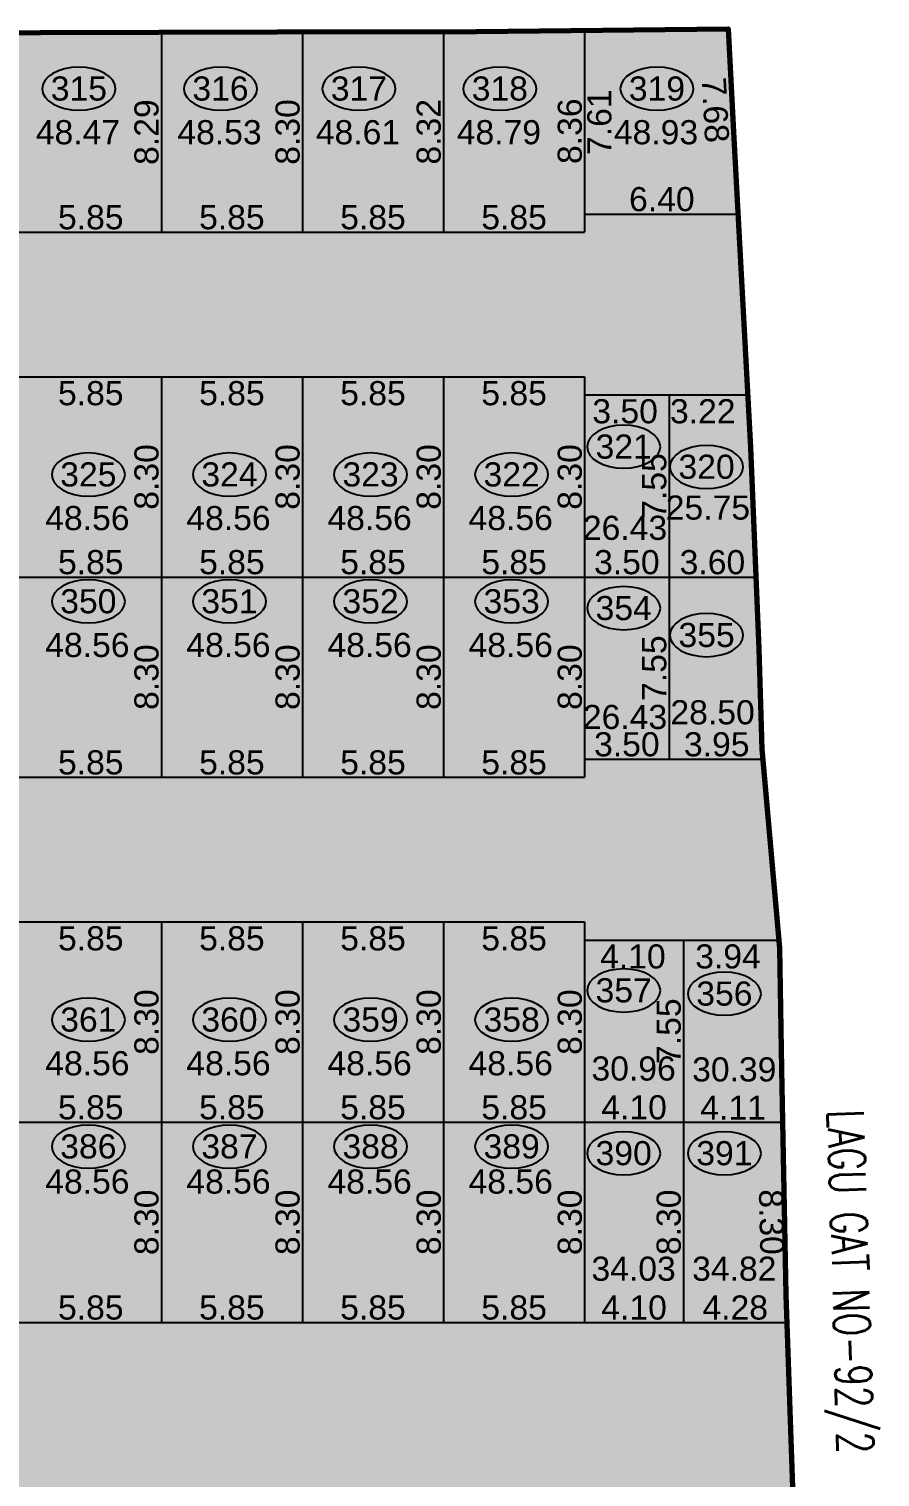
# Model space of a CAD drawing. Header units: millimetres. Extents: x 9625 to 10808, y -1607 to -1252.
# Drawn here: x 10670.9 to 10706.2, y -1374.4 to -1314.4 of the extents above; entities that cross this region are included whole.
import ezdxf

# ---------------------------------------------------------------- set-up
doc = ezdxf.new("R2010")
doc.units = ezdxf.units.MM
doc.header["$LTSCALE"] = 3
doc.header["$MEASUREMENT"] = 0
doc.header["$PDMODE"] = 35
doc.header["$PDSIZE"] = 1
doc.linetypes.add('HIDDEN', pattern=[0.375, 0.25, -0.125])
doc.layers.get('Defpoints').update_dxf_attribs({"linetype": 'HIDDEN'})
for name, color, linetype in [('DIM', 8, 'HIDDEN'), ('DIM1', 8, 'Continuous'), ('NAME', 7, 'Continuous'), ('PLOT TEXT', 3, 'Continuous'), ('WALL', 6, 'Continuous')]:
    doc.layers.add(name, color=color, linetype=linetype)
doc.styles.add('ARIAL', font='arial.ttf')
doc.styles.add('ROMANS', font='romans__.ttf', dxfattribs={"width": 0.75})
doc.styles.get("Standard").update_dxf_attribs({"font": 'arial.ttf'})
doc.dimstyles.get("Standard").update_dxf_attribs({"dimtxt": 1, "dimasz": 0, "dimexe": 0, "dimexo": 0, "dimgap": 0.1, "dimtad": 1, "dimzin": 0, "dimdsep": 46, "dimtxsty": 'Standard', "dimcen": 0, "dimse1": 1, "dimse2": 1, "dimsd1": 1, "dimsd2": 1, "dimclrd": 256, "dimclre": 256, "dimclrt": 3, "dimadec": 0, "dimazin": 0, "dimtfac": 1, "dimtix": 1, "dimtofl": 0, "dimtmove": 2, "dimatfit": 3, "dimfxl": 1, "dimtolj": 1, "dimtzin": 0, "dimlwd": -1, "dimlwe": -1, "dimarcsym": 0})

# ---------------------------------------------------------------- blocks, each defined once
blk = doc.blocks.new('*D1766')
at = {"layer": 'Defpoints', "color": 0}
for p in [(10693.988, -1314.423), (10693.988, -1314.423), (10693.988, -1322.038)]:
    blk.add_point(p, dxfattribs=at)
at = {"layer": 'DIM1', "color": 3, "insert": (10694.603, -1318.23), "char_height": 1, "attachment_point": 5, "rotation": 90}
blk.add_mtext('\\A1;7.61', dxfattribs=at)
blk = doc.blocks.new('*D1508')
at = {"layer": 'Defpoints', "color": 0}
for p in [(10702.198, -1359.688), (10702.198, -1359.688), (10702.373, -1367.988)]:
    blk.add_point(p, dxfattribs=at)
at = {"layer": 'DIM1', "color": 3, "insert": (10701.736, -1363.825), "char_height": 1, "attachment_point": 5, "rotation": 271.20933}
blk.add_mtext('\\A1;8.30', dxfattribs=at)
blk = doc.blocks.new('*D1295')
at = {"layer": 'Defpoints', "color": 0}
for p in [(10693.988, -1322.038), (10700.388, -1322.038), (10700.388, -1322.038)]:
    blk.add_point(p, dxfattribs=at)
at = {"layer": 'DIM1', "color": 3, "insert": (10697.188, -1321.427), "char_height": 1, "attachment_point": 5}
blk.add_mtext('\\A1;6.40', dxfattribs=at)
blk = doc.blocks.new('*D1294')
at = {"layer": 'Defpoints', "color": 0}
for p in [(10688.138, -1322.788), (10693.988, -1322.788), (10693.988, -1322.788)]:
    blk.add_point(p, dxfattribs=at)
at = {"layer": 'DIM1', "color": 3, "insert": (10691.063, -1322.177), "char_height": 1, "attachment_point": 5}
blk.add_mtext('\\A1;5.85', dxfattribs=at)
blk = doc.blocks.new('*D1293')
at = {"layer": 'Defpoints', "color": 0}
for p in [(10682.288, -1322.788), (10688.138, -1322.788), (10688.138, -1322.788)]:
    blk.add_point(p, dxfattribs=at)
at = {"layer": 'DIM1', "color": 3, "insert": (10685.213, -1322.177), "char_height": 1, "attachment_point": 5}
blk.add_mtext('\\A1;5.85', dxfattribs=at)
blk = doc.blocks.new('*D1292')
at = {"layer": 'Defpoints', "color": 0}
for p in [(10676.438, -1322.788), (10682.288, -1322.788), (10682.288, -1322.788)]:
    blk.add_point(p, dxfattribs=at)
at = {"layer": 'DIM1', "color": 3, "insert": (10679.363, -1322.177), "char_height": 1, "attachment_point": 5}
blk.add_mtext('\\A1;5.85', dxfattribs=at)
blk = doc.blocks.new('*D1291')
at = {"layer": 'Defpoints', "color": 0}
for p in [(10670.588, -1322.788), (10676.438, -1322.788), (10676.438, -1322.788)]:
    blk.add_point(p, dxfattribs=at)
at = {"layer": 'DIM1', "color": 3, "insert": (10673.513, -1322.177), "char_height": 1, "attachment_point": 5}
blk.add_mtext('\\A1;5.85', dxfattribs=at)
blk = doc.blocks.new('*D1278')
at = {"layer": 'Defpoints', "color": 0}
for p in [(10699.931, -1314.366), (10699.933, -1314.366), (10700.346, -1322.038)]:
    blk.add_point(p, dxfattribs=at)
at = {"layer": 'DIM1', "color": 3, "insert": (10699.408, -1317.726), "char_height": 1, "attachment_point": 5, "rotation": 273.08003}
blk.add_mtext('\\A1;7.68', dxfattribs=at)
blk = doc.blocks.new('*D1277')
at = {"layer": 'Defpoints', "color": 0}
for p in [(10693.988, -1314.423), (10693.988, -1322.788), (10693.988, -1322.788)]:
    blk.add_point(p, dxfattribs=at)
at = {"layer": 'DIM1', "color": 3, "insert": (10693.378, -1318.605), "char_height": 1, "attachment_point": 5, "rotation": 90}
blk.add_mtext('\\A1;8.36', dxfattribs=at)
blk = doc.blocks.new('*D1276')
at = {"layer": 'Defpoints', "color": 0}
for p in [(10688.138, -1314.47), (10688.138, -1322.788), (10688.138, -1322.788)]:
    blk.add_point(p, dxfattribs=at)
at = {"layer": 'DIM1', "color": 3, "insert": (10687.528, -1318.629), "char_height": 1, "attachment_point": 5, "rotation": 90}
blk.add_mtext('\\A1;8.32', dxfattribs=at)
blk = doc.blocks.new('*D1275')
at = {"layer": 'Defpoints', "color": 0}
for p in [(10682.288, -1314.484), (10682.288, -1322.788), (10682.288, -1322.788)]:
    blk.add_point(p, dxfattribs=at)
at = {"layer": 'DIM1', "color": 3, "insert": (10681.678, -1318.636), "char_height": 1, "attachment_point": 5, "rotation": 90}
blk.add_mtext('\\A1;8.30', dxfattribs=at)
blk = doc.blocks.new('*D1274')
at = {"layer": 'Defpoints', "color": 0}
for p in [(10676.438, -1314.498), (10676.438, -1322.788), (10676.438, -1322.788)]:
    blk.add_point(p, dxfattribs=at)
at = {"layer": 'DIM1', "color": 3, "insert": (10675.828, -1318.643), "char_height": 1, "attachment_point": 5, "rotation": 90}
blk.add_mtext('\\A1;8.29', dxfattribs=at)
blk = doc.blocks.new('*D1258')
at = {"layer": 'Defpoints', "color": 0}
for p in [(10697.488, -1337.088), (10701.084, -1337.088), (10701.084, -1337.088)]:
    blk.add_point(p, dxfattribs=at)
at = {"layer": 'DIM1', "color": 3, "insert": (10699.286, -1336.477), "char_height": 1, "attachment_point": 5}
blk.add_mtext('\\A1;3.60', dxfattribs=at)
blk = doc.blocks.new('*D1257')
at = {"layer": 'Defpoints', "color": 0}
for p in [(10697.488, -1329.538), (10700.709, -1329.538), (10700.709, -1329.538)]:
    blk.add_point(p, dxfattribs=at)
at = {"layer": 'DIM1', "color": 3, "insert": (10698.886, -1330.222), "char_height": 1, "attachment_point": 5}
blk.add_mtext('\\A1;3.22', dxfattribs=at)
blk = doc.blocks.new('*D1256')
at = {"layer": 'Defpoints', "color": 0}
for p in [(10697.488, -1344.638), (10701.441, -1344.638), (10701.441, -1344.638)]:
    blk.add_point(p, dxfattribs=at)
at = {"layer": 'DIM1', "color": 3, "insert": (10699.465, -1344.027), "char_height": 1, "attachment_point": 5}
blk.add_mtext('\\A1;3.95', dxfattribs=at)
blk = doc.blocks.new('*D1255')
at = {"layer": 'Defpoints', "color": 0}
for p in [(10693.988, -1337.088), (10697.488, -1337.088), (10697.488, -1337.088)]:
    blk.add_point(p, dxfattribs=at)
at = {"layer": 'DIM1', "color": 3, "insert": (10695.738, -1336.477), "char_height": 1, "attachment_point": 5}
blk.add_mtext('\\A1;3.50', dxfattribs=at)
blk = doc.blocks.new('*D1254')
at = {"layer": 'Defpoints', "color": 0}
for p in [(10693.988, -1329.538), (10697.488, -1329.538), (10697.488, -1329.538)]:
    blk.add_point(p, dxfattribs=at)
at = {"layer": 'DIM1', "color": 3, "insert": (10695.665, -1330.222), "char_height": 1, "attachment_point": 5}
blk.add_mtext('\\A1;3.50', dxfattribs=at)
blk = doc.blocks.new('*D1253')
at = {"layer": 'Defpoints', "color": 0}
for p in [(10697.488, -1329.538), (10697.488, -1329.538), (10697.488, -1337.088)]:
    blk.add_point(p, dxfattribs=at)
at = {"layer": 'DIM1', "color": 3, "insert": (10696.88, -1333.313), "char_height": 1, "attachment_point": 5, "rotation": 90}
blk.add_mtext('\\A1;7.55', dxfattribs=at)
blk = doc.blocks.new('*D1252')
at = {"layer": 'Defpoints', "color": 0}
for p in [(10697.488, -1337.088), (10697.488, -1337.088), (10697.488, -1344.638)]:
    blk.add_point(p, dxfattribs=at)
at = {"layer": 'DIM1', "color": 3, "insert": (10696.88, -1340.863), "char_height": 1, "attachment_point": 5, "rotation": 90}
blk.add_mtext('\\A1;7.55', dxfattribs=at)
blk = doc.blocks.new('*D1251')
at = {"layer": 'Defpoints', "color": 0}
for p in [(10693.988, -1344.638), (10697.488, -1344.638), (10697.488, -1344.638)]:
    blk.add_point(p, dxfattribs=at)
at = {"layer": 'DIM1', "color": 3, "insert": (10695.738, -1344.027), "char_height": 1, "attachment_point": 5}
blk.add_mtext('\\A1;3.50', dxfattribs=at)
blk = doc.blocks.new('*D1250')
at = {"layer": 'Defpoints', "color": 0}
for p in [(10688.138, -1337.088), (10693.988, -1337.088), (10693.988, -1337.088)]:
    blk.add_point(p, dxfattribs=at)
at = {"layer": 'DIM1', "color": 3, "insert": (10691.063, -1336.477), "char_height": 1, "attachment_point": 5}
blk.add_mtext('\\A1;5.85', dxfattribs=at)
blk = doc.blocks.new('*D1249')
at = {"layer": 'Defpoints', "color": 0}
for p in [(10688.138, -1328.788), (10693.988, -1328.788), (10693.988, -1328.788)]:
    blk.add_point(p, dxfattribs=at)
at = {"layer": 'DIM1', "color": 3, "insert": (10691.063, -1329.472), "char_height": 1, "attachment_point": 5}
blk.add_mtext('\\A1;5.85', dxfattribs=at)
blk = doc.blocks.new('*D1248')
at = {"layer": 'Defpoints', "color": 0}
for p in [(10693.988, -1328.788), (10693.988, -1328.788), (10693.988, -1337.088)]:
    blk.add_point(p, dxfattribs=at)
at = {"layer": 'DIM1', "color": 3, "insert": (10693.378, -1332.938), "char_height": 1, "attachment_point": 5, "rotation": 90}
blk.add_mtext('\\A1;8.30', dxfattribs=at)
blk = doc.blocks.new('*D1247')
at = {"layer": 'Defpoints', "color": 0}
for p in [(10693.988, -1337.088), (10693.988, -1337.088), (10693.988, -1345.388)]:
    blk.add_point(p, dxfattribs=at)
at = {"layer": 'DIM1', "color": 3, "insert": (10693.378, -1341.238), "char_height": 1, "attachment_point": 5, "rotation": 90}
blk.add_mtext('\\A1;8.30', dxfattribs=at)
blk = doc.blocks.new('*D1246')
at = {"layer": 'Defpoints', "color": 0}
for p in [(10688.138, -1345.388), (10693.988, -1345.388), (10693.988, -1345.388)]:
    blk.add_point(p, dxfattribs=at)
at = {"layer": 'DIM1', "color": 3, "insert": (10691.063, -1344.777), "char_height": 1, "attachment_point": 5}
blk.add_mtext('\\A1;5.85', dxfattribs=at)
blk = doc.blocks.new('*D1245')
at = {"layer": 'Defpoints', "color": 0}
for p in [(10682.288, -1337.088), (10688.138, -1337.088), (10688.138, -1337.088)]:
    blk.add_point(p, dxfattribs=at)
at = {"layer": 'DIM1', "color": 3, "insert": (10685.213, -1336.477), "char_height": 1, "attachment_point": 5}
blk.add_mtext('\\A1;5.85', dxfattribs=at)
blk = doc.blocks.new('*D1244')
at = {"layer": 'Defpoints', "color": 0}
for p in [(10682.288, -1328.788), (10688.138, -1328.788), (10688.138, -1328.788)]:
    blk.add_point(p, dxfattribs=at)
at = {"layer": 'DIM1', "color": 3, "insert": (10685.213, -1329.472), "char_height": 1, "attachment_point": 5}
blk.add_mtext('\\A1;5.85', dxfattribs=at)
blk = doc.blocks.new('*D1243')
at = {"layer": 'Defpoints', "color": 0}
for p in [(10688.138, -1328.788), (10688.138, -1328.788), (10688.138, -1337.088)]:
    blk.add_point(p, dxfattribs=at)
at = {"layer": 'DIM1', "color": 3, "insert": (10687.528, -1332.938), "char_height": 1, "attachment_point": 5, "rotation": 90}
blk.add_mtext('\\A1;8.30', dxfattribs=at)
blk = doc.blocks.new('*D1242')
at = {"layer": 'Defpoints', "color": 0}
for p in [(10688.138, -1337.088), (10688.138, -1337.088), (10688.138, -1345.388)]:
    blk.add_point(p, dxfattribs=at)
at = {"layer": 'DIM1', "color": 3, "insert": (10687.528, -1341.238), "char_height": 1, "attachment_point": 5, "rotation": 90}
blk.add_mtext('\\A1;8.30', dxfattribs=at)
blk = doc.blocks.new('*D1241')
at = {"layer": 'Defpoints', "color": 0}
for p in [(10682.288, -1345.388), (10688.138, -1345.388), (10688.138, -1345.388)]:
    blk.add_point(p, dxfattribs=at)
at = {"layer": 'DIM1', "color": 3, "insert": (10685.213, -1344.777), "char_height": 1, "attachment_point": 5}
blk.add_mtext('\\A1;5.85', dxfattribs=at)
blk = doc.blocks.new('*D1240')
at = {"layer": 'Defpoints', "color": 0}
for p in [(10676.438, -1337.088), (10682.288, -1337.088), (10682.288, -1337.088)]:
    blk.add_point(p, dxfattribs=at)
at = {"layer": 'DIM1', "color": 3, "insert": (10679.363, -1336.477), "char_height": 1, "attachment_point": 5}
blk.add_mtext('\\A1;5.85', dxfattribs=at)
blk = doc.blocks.new('*D1239')
at = {"layer": 'Defpoints', "color": 0}
for p in [(10676.438, -1328.788), (10682.288, -1328.788), (10682.288, -1328.788)]:
    blk.add_point(p, dxfattribs=at)
at = {"layer": 'DIM1', "color": 3, "insert": (10679.363, -1329.472), "char_height": 1, "attachment_point": 5}
blk.add_mtext('\\A1;5.85', dxfattribs=at)
blk = doc.blocks.new('*D1238')
at = {"layer": 'Defpoints', "color": 0}
for p in [(10682.288, -1328.788), (10682.288, -1328.788), (10682.288, -1337.088)]:
    blk.add_point(p, dxfattribs=at)
at = {"layer": 'DIM1', "color": 3, "insert": (10681.678, -1332.938), "char_height": 1, "attachment_point": 5, "rotation": 90}
blk.add_mtext('\\A1;8.30', dxfattribs=at)
blk = doc.blocks.new('*D1237')
at = {"layer": 'Defpoints', "color": 0}
for p in [(10682.288, -1337.088), (10682.288, -1337.088), (10682.288, -1345.388)]:
    blk.add_point(p, dxfattribs=at)
at = {"layer": 'DIM1', "color": 3, "insert": (10681.678, -1341.238), "char_height": 1, "attachment_point": 5, "rotation": 90}
blk.add_mtext('\\A1;8.30', dxfattribs=at)
blk = doc.blocks.new('*D1236')
at = {"layer": 'Defpoints', "color": 0}
for p in [(10676.438, -1345.388), (10682.288, -1345.388), (10682.288, -1345.388)]:
    blk.add_point(p, dxfattribs=at)
at = {"layer": 'DIM1', "color": 3, "insert": (10679.363, -1344.777), "char_height": 1, "attachment_point": 5}
blk.add_mtext('\\A1;5.85', dxfattribs=at)
blk = doc.blocks.new('*D1235')
at = {"layer": 'Defpoints', "color": 0}
for p in [(10670.588, -1337.088), (10676.438, -1337.088), (10676.438, -1337.088)]:
    blk.add_point(p, dxfattribs=at)
at = {"layer": 'DIM1', "color": 3, "insert": (10673.513, -1336.477), "char_height": 1, "attachment_point": 5}
blk.add_mtext('\\A1;5.85', dxfattribs=at)
blk = doc.blocks.new('*D1234')
at = {"layer": 'Defpoints', "color": 0}
for p in [(10670.588, -1328.788), (10676.438, -1328.788), (10676.438, -1328.788)]:
    blk.add_point(p, dxfattribs=at)
at = {"layer": 'DIM1', "color": 3, "insert": (10673.513, -1329.472), "char_height": 1, "attachment_point": 5}
blk.add_mtext('\\A1;5.85', dxfattribs=at)
blk = doc.blocks.new('*D1233')
at = {"layer": 'Defpoints', "color": 0}
for p in [(10676.438, -1328.788), (10676.438, -1328.788), (10676.438, -1337.088)]:
    blk.add_point(p, dxfattribs=at)
at = {"layer": 'DIM1', "color": 3, "insert": (10675.828, -1332.938), "char_height": 1, "attachment_point": 5, "rotation": 90}
blk.add_mtext('\\A1;8.30', dxfattribs=at)
blk = doc.blocks.new('*D1232')
at = {"layer": 'Defpoints', "color": 0}
for p in [(10676.438, -1337.088), (10676.438, -1337.088), (10676.438, -1345.388)]:
    blk.add_point(p, dxfattribs=at)
at = {"layer": 'DIM1', "color": 3, "insert": (10675.828, -1341.238), "char_height": 1, "attachment_point": 5, "rotation": 90}
blk.add_mtext('\\A1;8.30', dxfattribs=at)
blk = doc.blocks.new('*D1231')
at = {"layer": 'Defpoints', "color": 0}
for p in [(10670.588, -1345.388), (10676.438, -1345.388), (10676.438, -1345.388)]:
    blk.add_point(p, dxfattribs=at)
at = {"layer": 'DIM1', "color": 3, "insert": (10673.513, -1344.777), "char_height": 1, "attachment_point": 5}
blk.add_mtext('\\A1;5.85', dxfattribs=at)
blk = doc.blocks.new('*D1168')
at = {"layer": 'Defpoints', "color": 0}
for p in [(10698.088, -1352.138), (10702.031, -1352.138), (10702.031, -1352.138)]:
    blk.add_point(p, dxfattribs=at)
at = {"layer": 'DIM1', "color": 3, "insert": (10699.932, -1352.822), "char_height": 1, "attachment_point": 5}
blk.add_mtext('\\A1;3.94', dxfattribs=at)
blk = doc.blocks.new('*D1167')
at = {"layer": 'Defpoints', "color": 0}
for p in [(10698.088, -1359.688), (10702.198, -1359.688), (10702.198, -1359.688)]:
    blk.add_point(p, dxfattribs=at)
at = {"layer": 'DIM1', "color": 3, "insert": (10700.143, -1359.086), "char_height": 1, "attachment_point": 5}
blk.add_mtext('\\A1;4.11', dxfattribs=at)
blk = doc.blocks.new('*D1166')
at = {"layer": 'Defpoints', "color": 0}
for p in [(10698.088, -1367.988), (10702.373, -1367.988), (10702.373, -1367.988)]:
    blk.add_point(p, dxfattribs=at)
at = {"layer": 'DIM1', "color": 3, "insert": (10700.231, -1367.377), "char_height": 1, "attachment_point": 5}
blk.add_mtext('\\A1;4.28', dxfattribs=at)
blk = doc.blocks.new('*D1165')
at = {"layer": 'Defpoints', "color": 0}
for p in [(10693.988, -1352.138), (10698.088, -1352.138), (10698.088, -1352.138)]:
    blk.add_point(p, dxfattribs=at)
at = {"layer": 'DIM1', "color": 3, "insert": (10695.989, -1352.822), "char_height": 1, "attachment_point": 5}
blk.add_mtext('\\A1;4.10', dxfattribs=at)
blk = doc.blocks.new('*D1164')
at = {"layer": 'Defpoints', "color": 0}
for p in [(10693.988, -1359.688), (10698.088, -1359.688), (10698.088, -1359.688)]:
    blk.add_point(p, dxfattribs=at)
at = {"layer": 'DIM1', "color": 3, "insert": (10696.038, -1359.077), "char_height": 1, "attachment_point": 5}
blk.add_mtext('\\A1;4.10', dxfattribs=at)
blk = doc.blocks.new('*D1163')
at = {"layer": 'Defpoints', "color": 0}
for p in [(10698.088, -1352.138), (10698.088, -1352.138), (10698.088, -1359.688)]:
    blk.add_point(p, dxfattribs=at)
at = {"layer": 'DIM1', "color": 3, "insert": (10697.48, -1355.913), "char_height": 1, "attachment_point": 5, "rotation": 90}
blk.add_mtext('\\A1;7.55', dxfattribs=at)
blk = doc.blocks.new('*D1162')
at = {"layer": 'Defpoints', "color": 0}
for p in [(10698.088, -1359.688), (10698.088, -1359.688), (10698.088, -1367.988)]:
    blk.add_point(p, dxfattribs=at)
at = {"layer": 'DIM1', "color": 3, "insert": (10697.478, -1363.838), "char_height": 1, "attachment_point": 5, "rotation": 90}
blk.add_mtext('\\A1;8.30', dxfattribs=at)
blk = doc.blocks.new('*D1161')
at = {"layer": 'Defpoints', "color": 0}
for p in [(10693.988, -1367.988), (10698.088, -1367.988), (10698.088, -1367.988)]:
    blk.add_point(p, dxfattribs=at)
at = {"layer": 'DIM1', "color": 3, "insert": (10696.038, -1367.377), "char_height": 1, "attachment_point": 5}
blk.add_mtext('\\A1;4.10', dxfattribs=at)
blk = doc.blocks.new('*D1160')
at = {"layer": 'Defpoints', "color": 0}
for p in [(10688.138, -1351.388), (10693.988, -1351.388), (10693.988, -1351.388)]:
    blk.add_point(p, dxfattribs=at)
at = {"layer": 'DIM1', "color": 3, "insert": (10691.063, -1352.072), "char_height": 1, "attachment_point": 5}
blk.add_mtext('\\A1;5.85', dxfattribs=at)
blk = doc.blocks.new('*D1159')
at = {"layer": 'Defpoints', "color": 0}
for p in [(10688.138, -1359.688), (10693.988, -1359.688), (10693.988, -1359.688)]:
    blk.add_point(p, dxfattribs=at)
at = {"layer": 'DIM1', "color": 3, "insert": (10691.063, -1359.077), "char_height": 1, "attachment_point": 5}
blk.add_mtext('\\A1;5.85', dxfattribs=at)
blk = doc.blocks.new('*D1158')
at = {"layer": 'Defpoints', "color": 0}
for p in [(10693.988, -1351.388), (10693.988, -1351.388), (10693.988, -1359.688)]:
    blk.add_point(p, dxfattribs=at)
at = {"layer": 'DIM1', "color": 3, "insert": (10693.378, -1355.538), "char_height": 1, "attachment_point": 5, "rotation": 90}
blk.add_mtext('\\A1;8.30', dxfattribs=at)
blk = doc.blocks.new('*D1157')
at = {"layer": 'Defpoints', "color": 0}
for p in [(10693.988, -1359.688), (10693.988, -1359.688), (10693.988, -1367.988)]:
    blk.add_point(p, dxfattribs=at)
at = {"layer": 'DIM1', "color": 3, "insert": (10693.378, -1363.838), "char_height": 1, "attachment_point": 5, "rotation": 90}
blk.add_mtext('\\A1;8.30', dxfattribs=at)
blk = doc.blocks.new('*D1156')
at = {"layer": 'Defpoints', "color": 0}
for p in [(10688.138, -1367.988), (10693.988, -1367.988), (10693.988, -1367.988)]:
    blk.add_point(p, dxfattribs=at)
at = {"layer": 'DIM1', "color": 3, "insert": (10691.063, -1367.377), "char_height": 1, "attachment_point": 5}
blk.add_mtext('\\A1;5.85', dxfattribs=at)
blk = doc.blocks.new('*D1155')
at = {"layer": 'Defpoints', "color": 0}
for p in [(10682.288, -1351.388), (10688.138, -1351.388), (10688.138, -1351.388)]:
    blk.add_point(p, dxfattribs=at)
at = {"layer": 'DIM1', "color": 3, "insert": (10685.213, -1352.072), "char_height": 1, "attachment_point": 5}
blk.add_mtext('\\A1;5.85', dxfattribs=at)
blk = doc.blocks.new('*D1154')
at = {"layer": 'Defpoints', "color": 0}
for p in [(10682.288, -1359.688), (10688.138, -1359.688), (10688.138, -1359.688)]:
    blk.add_point(p, dxfattribs=at)
at = {"layer": 'DIM1', "color": 3, "insert": (10685.213, -1359.077), "char_height": 1, "attachment_point": 5}
blk.add_mtext('\\A1;5.85', dxfattribs=at)
blk = doc.blocks.new('*D1153')
at = {"layer": 'Defpoints', "color": 0}
for p in [(10688.138, -1351.388), (10688.138, -1351.388), (10688.138, -1359.688)]:
    blk.add_point(p, dxfattribs=at)
at = {"layer": 'DIM1', "color": 3, "insert": (10687.528, -1355.538), "char_height": 1, "attachment_point": 5, "rotation": 90}
blk.add_mtext('\\A1;8.30', dxfattribs=at)
blk = doc.blocks.new('*D1152')
at = {"layer": 'Defpoints', "color": 0}
for p in [(10688.138, -1359.688), (10688.138, -1359.688), (10688.138, -1367.988)]:
    blk.add_point(p, dxfattribs=at)
at = {"layer": 'DIM1', "color": 3, "insert": (10687.528, -1363.838), "char_height": 1, "attachment_point": 5, "rotation": 90}
blk.add_mtext('\\A1;8.30', dxfattribs=at)
blk = doc.blocks.new('*D1151')
at = {"layer": 'Defpoints', "color": 0}
for p in [(10682.288, -1367.988), (10688.138, -1367.988), (10688.138, -1367.988)]:
    blk.add_point(p, dxfattribs=at)
at = {"layer": 'DIM1', "color": 3, "insert": (10685.213, -1367.377), "char_height": 1, "attachment_point": 5}
blk.add_mtext('\\A1;5.85', dxfattribs=at)
blk = doc.blocks.new('*D1150')
at = {"layer": 'Defpoints', "color": 0}
for p in [(10676.438, -1351.388), (10682.288, -1351.388), (10682.288, -1351.388)]:
    blk.add_point(p, dxfattribs=at)
at = {"layer": 'DIM1', "color": 3, "insert": (10679.363, -1352.072), "char_height": 1, "attachment_point": 5}
blk.add_mtext('\\A1;5.85', dxfattribs=at)
blk = doc.blocks.new('*D1149')
at = {"layer": 'Defpoints', "color": 0}
for p in [(10676.438, -1359.688), (10682.288, -1359.688), (10682.288, -1359.688)]:
    blk.add_point(p, dxfattribs=at)
at = {"layer": 'DIM1', "color": 3, "insert": (10679.363, -1359.077), "char_height": 1, "attachment_point": 5}
blk.add_mtext('\\A1;5.85', dxfattribs=at)
blk = doc.blocks.new('*D1148')
at = {"layer": 'Defpoints', "color": 0}
for p in [(10682.288, -1351.388), (10682.288, -1351.388), (10682.288, -1359.688)]:
    blk.add_point(p, dxfattribs=at)
at = {"layer": 'DIM1', "color": 3, "insert": (10681.678, -1355.538), "char_height": 1, "attachment_point": 5, "rotation": 90}
blk.add_mtext('\\A1;8.30', dxfattribs=at)
blk = doc.blocks.new('*D1147')
at = {"layer": 'Defpoints', "color": 0}
for p in [(10682.288, -1359.688), (10682.288, -1359.688), (10682.288, -1367.988)]:
    blk.add_point(p, dxfattribs=at)
at = {"layer": 'DIM1', "color": 3, "insert": (10681.678, -1363.838), "char_height": 1, "attachment_point": 5, "rotation": 90}
blk.add_mtext('\\A1;8.30', dxfattribs=at)
blk = doc.blocks.new('*D1146')
at = {"layer": 'Defpoints', "color": 0}
for p in [(10676.438, -1367.988), (10682.288, -1367.988), (10682.288, -1367.988)]:
    blk.add_point(p, dxfattribs=at)
at = {"layer": 'DIM1', "color": 3, "insert": (10679.363, -1367.377), "char_height": 1, "attachment_point": 5}
blk.add_mtext('\\A1;5.85', dxfattribs=at)
blk = doc.blocks.new('*D1145')
at = {"layer": 'Defpoints', "color": 0}
for p in [(10670.588, -1351.388), (10676.438, -1351.388), (10676.438, -1351.388)]:
    blk.add_point(p, dxfattribs=at)
at = {"layer": 'DIM1', "color": 3, "insert": (10673.513, -1352.072), "char_height": 1, "attachment_point": 5}
blk.add_mtext('\\A1;5.85', dxfattribs=at)
blk = doc.blocks.new('*D1144')
at = {"layer": 'Defpoints', "color": 0}
for p in [(10670.588, -1359.688), (10676.438, -1359.688), (10676.438, -1359.688)]:
    blk.add_point(p, dxfattribs=at)
at = {"layer": 'DIM1', "color": 3, "insert": (10673.513, -1359.077), "char_height": 1, "attachment_point": 5}
blk.add_mtext('\\A1;5.85', dxfattribs=at)
blk = doc.blocks.new('*D1143')
at = {"layer": 'Defpoints', "color": 0}
for p in [(10676.438, -1351.388), (10676.438, -1351.388), (10676.438, -1359.688)]:
    blk.add_point(p, dxfattribs=at)
at = {"layer": 'DIM1', "color": 3, "insert": (10675.828, -1355.538), "char_height": 1, "attachment_point": 5, "rotation": 90}
blk.add_mtext('\\A1;8.30', dxfattribs=at)
blk = doc.blocks.new('*D1142')
at = {"layer": 'Defpoints', "color": 0}
for p in [(10676.438, -1359.688), (10676.438, -1359.688), (10676.438, -1367.988)]:
    blk.add_point(p, dxfattribs=at)
at = {"layer": 'DIM1', "color": 3, "insert": (10675.828, -1363.838), "char_height": 1, "attachment_point": 5, "rotation": 90}
blk.add_mtext('\\A1;8.30', dxfattribs=at)
blk = doc.blocks.new('*D1141')
at = {"layer": 'Defpoints', "color": 0}
for p in [(10670.588, -1367.988), (10676.438, -1367.988), (10676.438, -1367.988)]:
    blk.add_point(p, dxfattribs=at)
at = {"layer": 'DIM1', "color": 3, "insert": (10673.513, -1367.377), "char_height": 1, "attachment_point": 5}
blk.add_mtext('\\A1;5.85', dxfattribs=at)

msp = doc.modelspace()

# ---------------------------------------------------------------- hatches: boundary and pattern name
at = {"layer": 'DIM', "ltscale": 0.05}
h = msp.add_hatch(dxfattribs=at)
h.set_pattern_fill('DOTS', color=252, scale=10)
h.set_pattern_definition([(0, (1937.42874, 14.3402), (0.3125, 0.625), [0, -0.625])])
h.paths.add_polyline_path([(10591.3884, -1376.9876), (10591.3884, -1314.4448), (10595.2988, -1314.4441), (10598.0835, -1314.4605), (10609.3045, -1314.5265), (10612.2053, -1314.5255), (10618.4184, -1314.5638), (10627.9901, -1314.5332), (10639.2451, -1314.4973), (10651.7511, -1314.4821), (10661.9169, -1314.52), (10671.4261, -1314.5106), (10681.2453, -1314.4865), (10689.5005, -1314.4663), (10699.9333, -1314.3662), (10700.1772, -1318.8976), (10700.8669, -1331.7158), (10701.2049, -1340.0641), (10701.3391, -1344.2192), (10702.061, -1352.4772), (10702.156, -1357.49), (10702.3341, -1366.8477), (10702.6807, -1376.9876)])

# ---------------------------------------------------------------- linework, layer by layer
at = {"layer": 'PLOT TEXT', "extrusion": (0, 0, -1)}
for centre in [(10673.0199, -1316.842), (10678.8893, -1316.842), (10684.6298, -1316.842), (10690.4718, -1316.842), (10696.9858, -1316.842), (10695.6071, -1331.6856), (10673.4114, -1332.8392), (10679.2614, -1332.8392), (10685.1114, -1332.8392), (10690.9614, -1332.8392), (10699.0435, -1332.5219), (10673.4114, -1338.0983), (10679.2614, -1338.0983), (10685.1114, -1338.0983), (10690.9614, -1338.0983), (10695.6071, -1338.3784), (10699.0435, -1339.4952), (10695.6071, -1354.2268), (10699.7814, -1354.3619), (10673.4114, -1355.4392), (10679.2614, -1355.4392), (10685.1114, -1355.4392), (10690.9614, -1355.4392), (10673.4114, -1360.6983), (10679.2614, -1360.6983), (10685.1114, -1360.6983), (10690.9614, -1360.6983), (10695.6071, -1360.9784), (10699.7814, -1360.9784)]:
    msp.add_ellipse(centre, major_axis=(1.5203, 0), ratio=0.5882805, dxfattribs=at)
at = {"layer": 'WALL', "lineweight": 25}
for p, q in [((10676.4384, -1314.4983), (10676.4384, -1322.7876)), ((10682.2884, -1314.484), (10682.2884, -1322.7876)), ((10688.1384, -1314.4696), (10688.1384, -1322.7876)), ((10693.9884, -1314.4232), (10693.9884, -1322.7876)), ((10693.9884, -1322.0376), (10700.3865, -1322.0376)), ((10591.3884, -1322.7876), (10693.9884, -1322.7876)), ((10601.9084, -1328.7876), (10693.9884, -1328.7876)), ((10676.4384, -1328.7876), (10676.4384, -1345.3876)), ((10682.2884, -1328.7876), (10682.2884, -1345.3876)), ((10688.1384, -1328.7876), (10688.1384, -1345.3876)), ((10693.9884, -1328.7876), (10693.9884, -1345.3876)), ((10693.9884, -1329.5376), (10700.7497, -1329.5376)), ((10697.4884, -1329.5376), (10697.4884, -1344.6376)), ((10600.3884, -1337.0876), (10701.0844, -1337.0876)), ((10693.9884, -1344.6376), (10701.3757, -1344.6376)), ((10601.6418, -1345.3876), (10693.9884, -1345.3876)), ((10601.6418, -1351.3876), (10693.9884, -1351.3876)), ((10676.4384, -1351.3876), (10676.4384, -1367.9876)), ((10682.2884, -1351.3876), (10682.2884, -1367.9876)), ((10688.1384, -1351.3876), (10688.1384, -1367.9876)), ((10693.9884, -1351.3876), (10693.9884, -1367.9876)), ((10693.9884, -1352.1376), (10702.0313, -1352.1376)), ((10698.0884, -1352.1376), (10698.0884, -1367.9876)), ((10600.3884, -1359.6876), (10702.1978, -1359.6876)), ((10601.6418, -1367.9876), (10702.373, -1367.9876))]:
    msp.add_line(p, q, dxfattribs=at)
at = {"layer": 'WALL', "color": 4, "linetype": 'HIDDEN', "lineweight": 25}
msp.add_lwpolyline([(10591.3884, -1376.9876), (10591.3884, -1314.4448), (10595.2988, -1314.4441), (10598.0835, -1314.4605), (10609.3045, -1314.5265), (10612.2053, -1314.5255), (10618.4184, -1314.5638), (10627.9901, -1314.5332), (10639.2451, -1314.4973), (10651.7511, -1314.4821), (10661.9169, -1314.52), (10671.4261, -1314.5106), (10681.2453, -1314.4865), (10689.5005, -1314.4663), (10699.9333, -1314.3662), (10700.1772, -1318.8976), (10700.8669, -1331.7158), (10701.2049, -1340.0641), (10701.3391, -1344.2192), (10702.061, -1352.4772), (10702.156, -1357.49), (10702.3341, -1366.8477), (10702.6807, -1376.9876)], close=True, dxfattribs=at)
at = {"layer": 'WALL', "color": 5, "linetype": 'Continuous', "lineweight": 70}
msp.add_lwpolyline([(10627.9901, -1314.5332), (10639.2451, -1314.4973), (10651.7511, -1314.4821), (10661.9169, -1314.52), (10671.4261, -1314.5106), (10681.2453, -1314.4865), (10689.5005, -1314.4663), (10699.9333, -1314.3662), (10700.1772, -1318.8976), (10700.8669, -1331.7158), (10701.2049, -1340.0641), (10701.3391, -1344.2192), (10702.061, -1352.4772), (10702.156, -1357.49), (10702.3341, -1366.8477), (10702.7983, -1380.4269), (10703.2021, -1393.2202), (10703.641, -1401.9763), (10703.9203, -1407.5465), (10704.2357, -1413.84), (10704.5691, -1422.5784), (10704.7688, -1430.95)], dxfattribs=at)

# ---------------------------------------------------------------- texts
at = {"layer": 'NAME', "color": 3, "style": 'ROMANS', "width": 0.7}
msp.add_text('LAGU GAT NO-92/2', height=1.5, rotation=271.706711, dxfattribs=at).set_placement((10704.0549, -1359.1829, -353.1026))
at = {"layer": 'PLOT TEXT', "linetype": 'Continuous', "char_height": 1, "attachment_point": 5, "style": 'ARIAL'}
for s, insert in [('\\A1;315', (10673.0199, -1316.842)), ('\\A1;316', (10678.8893, -1316.842)), ('\\A1;317', (10684.6298, -1316.842)), ('\\A1;318', (10690.4718, -1316.842)), ('\\A1;319', (10696.9858, -1316.842)), ('\\A1;48.47', (10672.9805, -1318.6534)), ('\\A1;48.53', (10678.8499, -1318.6534)), ('\\A1;48.61', (10684.5905, -1318.6534)), ('\\A1;48.79', (10690.4324, -1318.6534)), ('\\A1;48.93', (10696.9465, -1318.6534)), ('\\A1;321', (10695.6071, -1331.6856)), ('\\A1;320', (10699.0435, -1332.5219)), ('\\A1;325', (10673.4114, -1332.8392)), ('\\A1;324', (10679.2614, -1332.8392)), ('\\A1;323', (10685.1114, -1332.8392)), ('\\A1;322', (10690.9614, -1332.8392)), ('\\A1;25.75', (10699.099, -1334.2148)), ('\\A1;48.56', (10673.3721, -1334.6505)), ('\\A1;48.56', (10679.2221, -1334.6505)), ('\\A1;48.56', (10685.0721, -1334.6505)), ('\\A1;48.56', (10690.9221, -1334.6505)), ('\\A1;26.43', (10695.6626, -1335.054)), ('\\A1;350', (10673.4114, -1338.0983)), ('\\A1;351', (10679.2614, -1338.0983)), ('\\A1;352', (10685.1114, -1338.0983)), ('\\A1;353', (10690.9614, -1338.0983)), ('\\A1;354', (10695.6071, -1338.3784)), ('\\A1;355', (10699.0435, -1339.4952)), ('\\A1;48.56', (10673.3721, -1339.9096)), ('\\A1;48.56', (10679.2221, -1339.9096)), ('\\A1;48.56', (10685.0721, -1339.9096)), ('\\A1;48.56', (10690.9221, -1339.9096)), ('\\A1;28.50', (10699.2926, -1342.7)), ('\\A1;26.43', (10695.6626, -1342.8947)), ('\\A1;357', (10695.6071, -1354.2268)), ('\\A1;356', (10699.7814, -1354.3619)), ('\\A1;361', (10673.4114, -1355.4392)), ('\\A1;360', (10679.2614, -1355.4392)), ('\\A1;359', (10685.1114, -1355.4392)), ('\\A1;358', (10690.9614, -1355.4392)), ('\\A1;48.56', (10673.3721, -1357.2505)), ('\\A1;48.56', (10679.2221, -1357.2505)), ('\\A1;48.56', (10685.0721, -1357.2505)), ('\\A1;48.56', (10690.9221, -1357.2505)), ('\\A1;30.96', (10696.0176, -1357.4682)), ('\\A1;30.39', (10700.1919, -1357.5056)), ('\\A1;386', (10673.4114, -1360.6983)), ('\\A1;387', (10679.2614, -1360.6983)), ('\\A1;388', (10685.1114, -1360.6983)), ('\\A1;389', (10690.9614, -1360.6983)), ('\\A1;390', (10695.6071, -1360.9784)), ('\\A1;391', (10699.7814, -1360.9784)), ('\\A1;48.56', (10673.3721, -1362.1546)), ('\\A1;48.56', (10679.2221, -1362.1546)), ('\\A1;48.56', (10685.0721, -1362.1546)), ('\\A1;48.56', (10690.9221, -1362.1546)), ('\\A1;34.03', (10696.0176, -1365.7682)), ('\\A1;34.82', (10700.1919, -1365.7682))]:
    msp.add_mtext(s, dxfattribs=dict(at, insert=insert))

# ---------------------------------------------------------------- dimensions: what is measured, and where the dimension line sits
at = {"layer": 'DIM1'}
for p1, p2, picture, middle in [((10676.4384, -1314.4983), (10676.4384, -1322.7876), '*D1274', (10675.8279, -1318.643)), ((10682.2884, -1314.484), (10682.2884, -1322.7876), '*D1275', (10681.6775, -1318.6358)), ((10688.1384, -1314.4696), (10688.1384, -1322.7876), '*D1276', (10687.5275, -1318.6286)), ((10693.9884, -1314.4232), (10693.9884, -1322.7876), '*D1277', (10693.3775, -1318.6054)), ((10693.9884, -1322.0376), (10700.3884, -1322.0376), '*D1295', (10697.1884, -1321.4271)), ((10670.5884, -1322.7876), (10676.4384, -1322.7876), '*D1291', (10673.5134, -1322.1771)), ((10676.4384, -1322.7876), (10682.2884, -1322.7876), '*D1292', (10679.3634, -1322.1771)), ((10682.2884, -1322.7876), (10688.1384, -1322.7876), '*D1293', (10685.2134, -1322.1771)), ((10688.1384, -1322.7876), (10693.9884, -1322.7876), '*D1294', (10691.0634, -1322.1771)), ((10676.4384, -1337.0876), (10676.4384, -1328.7876), '*D1233', (10675.8275, -1332.9376)), ((10682.2884, -1337.0876), (10682.2884, -1328.7876), '*D1238', (10681.6775, -1332.9376)), ((10688.1384, -1337.0876), (10688.1384, -1328.7876), '*D1243', (10687.5275, -1332.9376)), ((10693.9884, -1337.0876), (10693.9884, -1328.7876), '*D1248', (10693.3775, -1332.9376)), ((10697.4884, -1337.0876), (10697.4884, -1329.5376), '*D1253', (10696.8799, -1333.3126)), ((10670.5884, -1337.0876), (10676.4384, -1337.0876), '*D1235', (10673.5134, -1336.4771)), ((10676.4384, -1337.0876), (10682.2884, -1337.0876), '*D1240', (10679.3634, -1336.4771)), ((10682.2884, -1337.0876), (10688.1384, -1337.0876), '*D1245', (10685.2134, -1336.4771)), ((10688.1384, -1337.0876), (10693.9884, -1337.0876), '*D1250', (10691.0634, -1336.4771)), ((10693.9884, -1337.0876), (10697.4884, -1337.0876), '*D1255', (10695.7384, -1336.4767)), ((10697.4884, -1337.0876), (10701.0844, -1337.0876), '*D1258', (10699.2864, -1336.4767)), ((10676.4384, -1345.3876), (10676.4384, -1337.0876), '*D1232', (10675.8275, -1341.2376)), ((10682.2884, -1345.3876), (10682.2884, -1337.0876), '*D1237', (10681.6775, -1341.2376)), ((10688.1384, -1345.3876), (10688.1384, -1337.0876), '*D1242', (10687.5275, -1341.2376)), ((10693.9884, -1345.3876), (10693.9884, -1337.0876), '*D1247', (10693.3775, -1341.2376)), ((10697.4884, -1344.6376), (10697.4884, -1337.0876), '*D1252', (10696.8799, -1340.8626)), ((10693.9884, -1344.6376), (10697.4884, -1344.6376), '*D1251', (10695.7384, -1344.0267)), ((10697.4884, -1344.6376), (10701.4412, -1344.6376), '*D1256', (10699.4648, -1344.0267)), ((10670.5884, -1345.3876), (10676.4384, -1345.3876), '*D1231', (10673.5134, -1344.7771)), ((10676.4384, -1345.3876), (10682.2884, -1345.3876), '*D1236', (10679.3634, -1344.7771)), ((10682.2884, -1345.3876), (10688.1384, -1345.3876), '*D1241', (10685.2134, -1344.7771)), ((10688.1384, -1345.3876), (10693.9884, -1345.3876), '*D1246', (10691.0634, -1344.7771)), ((10676.4384, -1359.6876), (10676.4384, -1351.3876), '*D1143', (10675.8275, -1355.5376)), ((10682.2884, -1359.6876), (10682.2884, -1351.3876), '*D1148', (10681.6775, -1355.5376)), ((10688.1384, -1359.6876), (10688.1384, -1351.3876), '*D1153', (10687.5275, -1355.5376)), ((10693.9884, -1359.6876), (10693.9884, -1351.3876), '*D1158', (10693.3775, -1355.5376)), ((10698.0884, -1359.6876), (10698.0884, -1352.1376), '*D1163', (10697.4799, -1355.9126)), ((10670.5884, -1359.6876), (10676.4384, -1359.6876), '*D1144', (10673.5134, -1359.0771)), ((10676.4384, -1359.6876), (10682.2884, -1359.6876), '*D1149', (10679.3634, -1359.0771)), ((10682.2884, -1359.6876), (10688.1384, -1359.6876), '*D1154', (10685.2134, -1359.0771)), ((10688.1384, -1359.6876), (10693.9884, -1359.6876), '*D1159', (10691.0634, -1359.0771)), ((10693.9884, -1359.6876), (10698.0884, -1359.6876), '*D1164', (10696.0384, -1359.0771)), ((10698.0884, -1359.6876), (10702.1978, -1359.6876), '*D1167', (10700.1431, -1359.0856)), ((10676.4384, -1367.9876), (10676.4384, -1359.6876), '*D1142', (10675.8275, -1363.8376)), ((10682.2884, -1367.9876), (10682.2884, -1359.6876), '*D1147', (10681.6775, -1363.8376)), ((10688.1384, -1367.9876), (10688.1384, -1359.6876), '*D1152', (10687.5275, -1363.8376)), ((10693.9884, -1367.9876), (10693.9884, -1359.6876), '*D1157', (10693.3775, -1363.8376)), ((10698.0884, -1367.9876), (10698.0884, -1359.6876), '*D1162', (10697.4775, -1363.8376)), ((10670.5884, -1367.9876), (10676.4384, -1367.9876), '*D1141', (10673.5134, -1367.3771)), ((10676.4384, -1367.9876), (10682.2884, -1367.9876), '*D1146', (10679.3634, -1367.3771)), ((10682.2884, -1367.9876), (10688.1384, -1367.9876), '*D1151', (10685.2134, -1367.3771)), ((10688.1384, -1367.9876), (10693.9884, -1367.9876), '*D1156', (10691.0634, -1367.3771)), ((10693.9884, -1367.9876), (10698.0884, -1367.9876), '*D1161', (10696.0384, -1367.3771)), ((10698.0884, -1367.9876), (10702.373, -1367.9876), '*D1166', (10700.2307, -1367.3771))]:
    dim = msp.add_aligned_dim(p1=p1, p2=p2, distance=0, dimstyle='Standard', dxfattribs=at)
    dim.commit()
    dim.dimension.update_dxf_attribs({"geometry": picture, "text_midpoint": middle})
for base, p1, p2, angle, picture, middle in [((10693.9884, -1314.4232), (10693.9884, -1322.0376), (10693.9884, -1314.4232), 90, '*D1766', (10694.6026, -1318.2304)), ((10699.9314, -1314.3663), (10700.3461, -1322.0376), (10699.9333, -1314.3662), 93.080026, '*D1278', (10699.4085, -1317.7261)), ((10676.4384, -1328.7876), (10670.5884, -1328.7876), (10676.4384, -1328.7876), 0, '*D1234', (10673.5134, -1329.4717)), ((10682.2884, -1328.7876), (10676.4384, -1328.7876), (10682.2884, -1328.7876), 0, '*D1239', (10679.3634, -1329.4717)), ((10688.1384, -1328.7876), (10682.2884, -1328.7876), (10688.1384, -1328.7876), 0, '*D1244', (10685.2134, -1329.4717)), ((10693.9884, -1328.7876), (10688.1384, -1328.7876), (10693.9884, -1328.7876), 0, '*D1249', (10691.0634, -1329.4717)), ((10697.4884, -1329.5376), (10693.9884, -1329.5376), (10697.4884, -1329.5376), 0, '*D1254', (10695.6647, -1330.2217)), ((10700.7093, -1329.5376), (10697.4884, -1329.5376), (10700.7093, -1329.5376), 0, '*D1257', (10698.8856, -1330.2217)), ((10676.4384, -1351.3876), (10670.5884, -1351.3876), (10676.4384, -1351.3876), 0, '*D1145', (10673.5134, -1352.0717)), ((10682.2884, -1351.3876), (10676.4384, -1351.3876), (10682.2884, -1351.3876), 0, '*D1150', (10679.3634, -1352.0717)), ((10688.1384, -1351.3876), (10682.2884, -1351.3876), (10688.1384, -1351.3876), 0, '*D1155', (10685.2134, -1352.0717)), ((10693.9884, -1351.3876), (10688.1384, -1351.3876), (10693.9884, -1351.3876), 0, '*D1160', (10691.0634, -1352.0717)), ((10698.0884, -1352.1376), (10693.9884, -1352.1376), (10698.0884, -1352.1376), 0, '*D1165', (10695.9887, -1352.8217)), ((10702.0313, -1352.1376), (10698.0884, -1352.1376), (10702.0313, -1352.1376), 0, '*D1168', (10699.9315, -1352.8217)), ((10702.1978, -1359.6876), (10702.373, -1367.9876), (10702.1978, -1359.6876), 91.209327, '*D1508', (10701.7363, -1363.8247))]:
    dim = msp.add_linear_dim(base=base, p1=p1, p2=p2, angle=angle, dimstyle='Standard', dxfattribs=at)
    dim.commit()
    dim.dimension.update_dxf_attribs({"geometry": picture, "text_midpoint": middle, "dimtype": 129})

doc.saveas('drawing.dxf')
